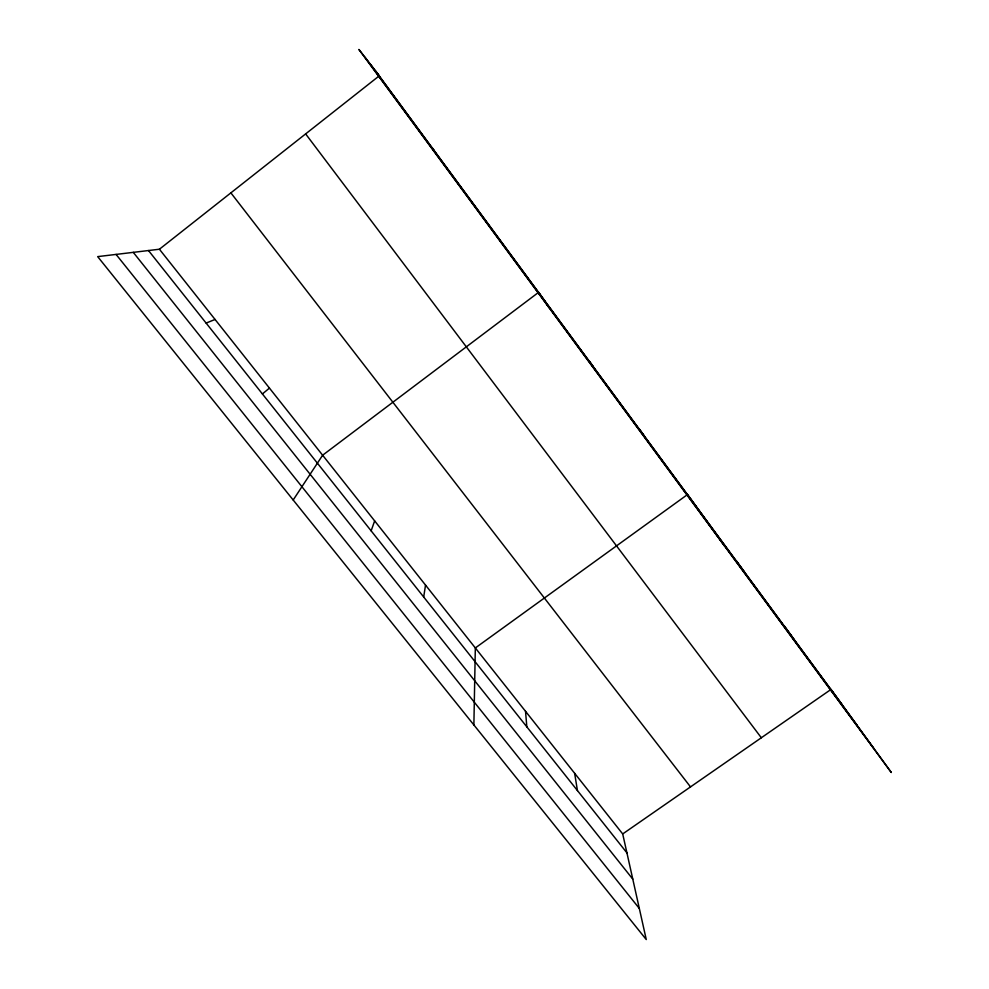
<?xml version="1.0" encoding="UTF-8"?>
<svg xmlns="http://www.w3.org/2000/svg" width="989" height="989" viewBox="0 0 989 989"><rect width="100%" height="100%" fill="white"/><g stroke="black" fill="none" stroke-linecap="round" stroke-linejoin="round"><path stroke-width="1.48" d="M473.879 724.949L475.326 647.956L687.565 494.512L724.368 545.78M423.688 597.01L425.53 585.105M371.147 530.858L374.646 520.882M293.189 500.001L322.624 455.224L538.684 292.274L549.031 307.641M262.406 393.943L269.441 388.108M159.414 249.228L379.319 75.794L358.908 49.45L891.324 772.52L831.032 689.407L622.699 833.937L646.262 939.55L97.676 256.621L159.414 249.228L622.699 833.937M206.12 323.082L215.058 319.459M431.97 147.559L433.677 149.636M116.072 254.42L639.327 908.471M133.28 252.356L632.775 879.11M148.498 250.538L626.927 852.877M230.882 192.867L690.507 786.898M305.638 133.911L761.332 737.769M375.721 71.159L841.812 704.267M370.702 64.668L856.771 724.875M365.015 57.325L873.534 748.005M784.265 625.876L793.697 638.919M736.459 560.924L744.482 572.05M639.03 428.596L644.086 435.679M589.419 361.208L592.906 366.153M574.634 773.287L577.44 790.57M525.53 711.301L526.828 726.866"/></g></svg>
